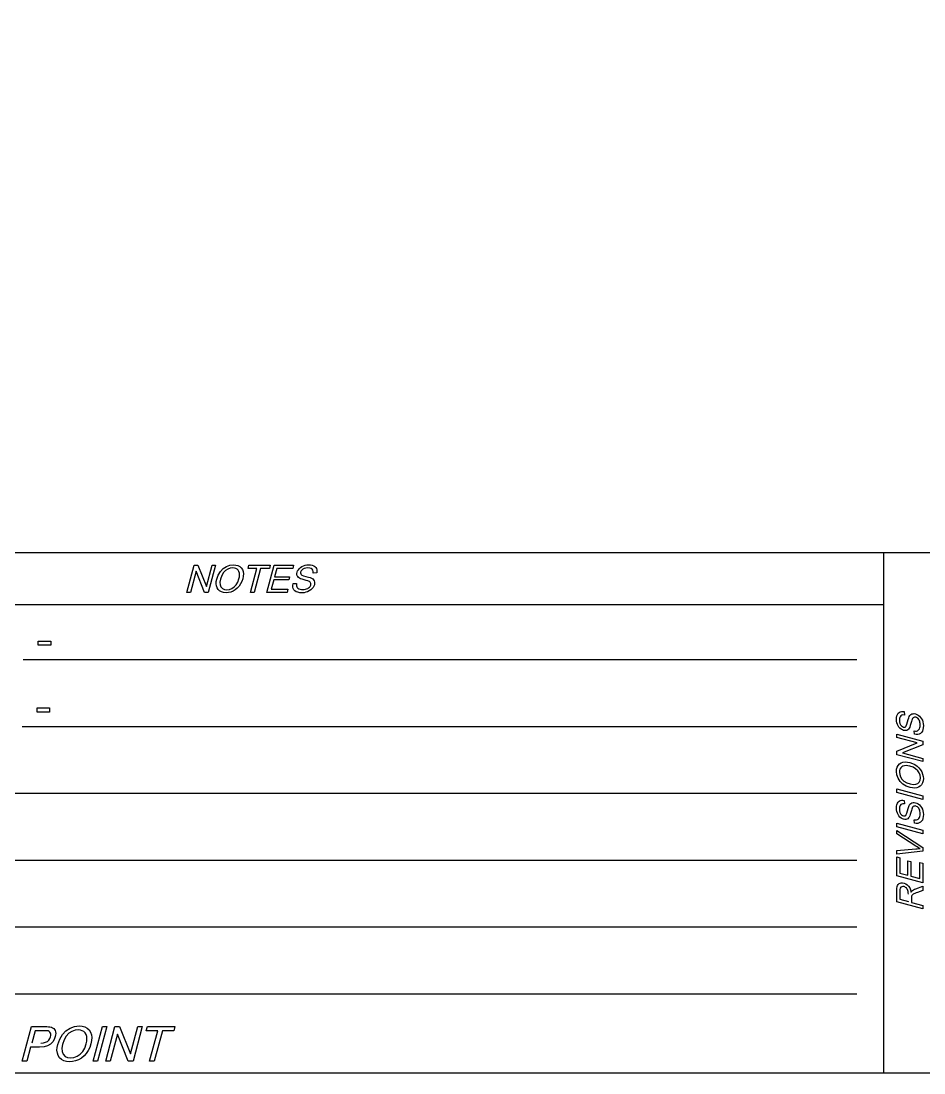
# Model space of a CAD drawing. Extents: x 0 to 17.2, y 0.1 to 11.3.
# Drawn here: x 5.319 to 7.477, y 0.225 to 2.739 of the extents above; entities that cross this region are included whole.
import ezdxf

# ---------------------------------------------------------------- set-up
doc = ezdxf.new("R2010")
doc.units = 0
doc.layers.add('BORDER', color=3, linetype='CONTINUOUS')
doc.layers.add('BORDERTEXT', color=7, linetype='CONTINUOUS')

msp = doc.modelspace()

# ---------------------------------------------------------------- linework, layer by layer
at = {"layer": 'BORDER'}
for points in [[(0.1692, 0.2247), (17.0808, 0.2247), (17.0808, 11.1675), (0.1692, 11.1675), (0.1692, 0.2247)], [(17.0808, 1.4682), (0.1692, 1.4682)], [(7.3815, 0.2247), (7.3815, 1.4682)], [(7.3815, 1.3438), (0.1692, 1.3438)], [(5.3245, 1.2134), (7.3168, 1.2134)], [(5.3219, 1.0533), (7.3168, 1.0533)], [(5.0303, 0.8934), (7.3168, 0.8934)], [(4.877, 0.7335), (7.3168, 0.7335)], [(4.7175, 0.5738), (7.3168, 0.5738)], [(4.8415, 0.414), (7.3168, 0.414)]]:
    msp.add_lwpolyline(points, dxfattribs=at)
at = {"layer": 'BORDERTEXT', "color": 7}
for points in [[(5.7157, 1.3736), (5.733, 1.4383), (5.7418, 1.4383), (5.7622, 1.3875), (5.7758, 1.4383), (5.784, 1.4383), (5.7667, 1.3736), (5.7579, 1.3736), (5.7375, 1.4244), (5.7239, 1.3736), (5.7157, 1.3736)], [(5.7869, 1.4051), (5.7869, 1.4051), (5.7905, 1.4151), (5.7956, 1.4235), (5.8023, 1.4303), (5.8023, 1.4303), (5.81, 1.4354), (5.8182, 1.4384), (5.827, 1.4394), (5.827, 1.4394), (5.8327, 1.439), (5.8377, 1.4375), (5.842, 1.4352), (5.842, 1.4352), (5.8456, 1.4319), (5.8482, 1.428), (5.8498, 1.4232), (5.8498, 1.4232), (5.8505, 1.4179), (5.8502, 1.4121), (5.8489, 1.4059), (5.8489, 1.4059), (5.8468, 1.3995), (5.8439, 1.3937), (5.8402, 1.3883), (5.8402, 1.3883), (5.8359, 1.3835), (5.8311, 1.3796), (5.8258, 1.3765), (5.8258, 1.3765), (5.8203, 1.3743), (5.8147, 1.373), (5.8091, 1.3725), (5.8091, 1.3725), (5.8033, 1.373), (5.7983, 1.3745), (5.7939, 1.3769), (5.7939, 1.3769), (5.7904, 1.3802), (5.7878, 1.3843), (5.7863, 1.389), (5.7863, 1.389), (5.7856, 1.3942), (5.7858, 1.3995), (5.7869, 1.4051)], [(5.8678, 1.3736), (5.883, 1.4307), (5.8617, 1.4307), (5.8638, 1.4383), (5.915, 1.4383), (5.913, 1.4307), (5.8916, 1.4307), (5.8763, 1.3736), (5.8678, 1.3736)], [(5.9067, 1.3736), (5.924, 1.4383), (5.9707, 1.4383), (5.9687, 1.4307), (5.9305, 1.4307), (5.9252, 1.4109), (5.961, 1.4109), (5.9589, 1.4033), (5.9232, 1.4033), (5.9173, 1.3813), (5.957, 1.3813), (5.9549, 1.3736), (5.9067, 1.3736)], [(5.9694, 1.3944), (5.9777, 1.3951), (5.9777, 1.3951), (5.9774, 1.3921), (5.9776, 1.3894), (5.9782, 1.3872), (5.9782, 1.3872), (5.9793, 1.3852), (5.981, 1.3835), (5.9833, 1.3821), (5.9833, 1.3821), (5.9861, 1.3811), (5.9893, 1.3804), (5.9928, 1.3802), (5.9928, 1.3802), (5.9959, 1.3804), (5.9989, 1.3809), (6.0018, 1.3817), (6.0018, 1.3817), (6.0044, 1.3828), (6.0066, 1.3841), (6.0084, 1.3857), (6.0084, 1.3857), (6.0099, 1.3874), (6.011, 1.3892), (6.0118, 1.3912), (6.0118, 1.3912), (6.0121, 1.3931), (6.012, 1.3949), (6.0114, 1.3965), (6.0114, 1.3965), (6.0104, 1.3979), (6.0088, 1.3992), (6.0066, 1.4003), (6.0066, 1.4003), (6.0044, 1.4011), (6.0008, 1.4022), (5.9959, 1.4035), (5.9959, 1.4035), (5.991, 1.4049), (5.9872, 1.4062), (5.9845, 1.4075), (5.9845, 1.4075), (5.9822, 1.4093), (5.9804, 1.4113), (5.9793, 1.4135), (5.9793, 1.4135), (5.9787, 1.416), (5.9786, 1.4187), (5.9791, 1.4216), (5.9791, 1.4216), (5.9803, 1.4248), (5.9821, 1.4278), (5.9844, 1.4307), (5.9844, 1.4307), (5.9872, 1.4333), (5.9905, 1.4355), (5.9942, 1.4372), (5.9942, 1.4372), (5.9982, 1.4384), (6.0024, 1.4392), (6.0067, 1.4394), (6.0067, 1.4394), (6.0112, 1.4391), (6.0152, 1.4384), (6.0187, 1.4371), (6.0187, 1.4371), (6.0216, 1.4353), (6.0238, 1.433), (6.0254, 1.4303), (6.0254, 1.4303), (6.0262, 1.4271), (6.0263, 1.4237), (6.0258, 1.4201), (6.0174, 1.4195), (6.0174, 1.4195), (6.0176, 1.4232), (6.017, 1.4263), (6.0154, 1.4287), (6.0154, 1.4287), (6.013, 1.4305), (6.0095, 1.4315), (6.005, 1.4319), (6.005, 1.4319), (6.0002, 1.4315), (5.9962, 1.4306), (5.9929, 1.429), (5.9929, 1.429), (5.9904, 1.427), (5.9886, 1.4247), (5.9875, 1.4222), (5.9875, 1.4222), (5.9872, 1.42), (5.9876, 1.4181), (5.9885, 1.4164), (5.9885, 1.4164), (5.9906, 1.4149), (5.9945, 1.4134), (6.0002, 1.4118), (6.0002, 1.4118), (6.006, 1.4103), (6.0104, 1.4089), (6.0134, 1.4077), (6.0134, 1.4077), (6.0163, 1.4058), (6.0185, 1.4036), (6.02, 1.4011), (6.02, 1.4011), (6.0207, 1.3983), (6.0208, 1.3952), (6.0202, 1.3919), (6.0202, 1.3919), (6.019, 1.3885), (6.0171, 1.3853), (6.0146, 1.3822), (6.0146, 1.3822), (6.0116, 1.3793), (6.0082, 1.377), (6.0042, 1.3751), (6.0042, 1.3751), (6, 1.3737), (5.9956, 1.3728), (5.9911, 1.3725), (5.9911, 1.3725), (5.9856, 1.3728), (5.981, 1.3737), (5.9771, 1.3751), (5.9771, 1.3751), (5.9739, 1.3771), (5.9715, 1.3796), (5.9698, 1.3828), (5.9698, 1.3828), (5.9689, 1.3864), (5.9687, 1.3902), (5.9694, 1.3944)], [(5.7957, 1.405), (5.7944, 1.3978), (5.7949, 1.3916), (5.797, 1.3866), (5.797, 1.3866), (5.8006, 1.3828), (5.8052, 1.3806), (5.811, 1.3799), (5.811, 1.3799), (5.8172, 1.3806), (5.8232, 1.3829), (5.8287, 1.3866), (5.8287, 1.3866), (5.8336, 1.3918), (5.8374, 1.3982), (5.8401, 1.4059), (5.8401, 1.4059), (5.8412, 1.411), (5.8415, 1.4156), (5.8411, 1.4197), (5.8411, 1.4197), (5.8401, 1.4233), (5.8383, 1.4264), (5.8358, 1.4288), (5.8358, 1.4288), (5.8327, 1.4306), (5.8291, 1.4317), (5.8251, 1.4321), (5.8251, 1.4321), (5.8191, 1.4314), (5.8134, 1.4293), (5.8078, 1.4258), (5.8078, 1.4258), (5.8028, 1.4207), (5.7988, 1.4138), (5.7957, 1.405)], [(7.4548, 1.0342), (7.4541, 1.0422), (7.4541, 1.0422), (7.4571, 1.0419), (7.4596, 1.0421), (7.4618, 1.0427), (7.4618, 1.0427), (7.4637, 1.0438), (7.4653, 1.0454), (7.4666, 1.0477), (7.4666, 1.0477), (7.4676, 1.0503), (7.4683, 1.0533), (7.4685, 1.0567), (7.4685, 1.0567), (7.4683, 1.0598), (7.4678, 1.0627), (7.4671, 1.0654), (7.4671, 1.0654), (7.466, 1.0679), (7.4647, 1.07), (7.4632, 1.0718), (7.4632, 1.0718), (7.4616, 1.0732), (7.4598, 1.0743), (7.4579, 1.075), (7.4579, 1.075), (7.456, 1.0753), (7.4543, 1.0752), (7.4528, 1.0746), (7.4528, 1.0746), (7.4514, 1.0736), (7.4502, 1.0721), (7.4491, 1.07), (7.4491, 1.07), (7.4484, 1.0679), (7.4473, 1.0645), (7.4461, 1.0598), (7.4461, 1.0598), (7.4447, 1.055), (7.4435, 1.0513), (7.4422, 1.0488), (7.4422, 1.0488), (7.4405, 1.0465), (7.4386, 1.0448), (7.4364, 1.0437), (7.4364, 1.0437), (7.434, 1.0432), (7.4314, 1.0431), (7.4287, 1.0436), (7.4287, 1.0436), (7.4256, 1.0447), (7.4227, 1.0464), (7.4199, 1.0486), (7.4199, 1.0486), (7.4174, 1.0514), (7.4153, 1.0545), (7.4137, 1.0581), (7.4137, 1.0581), (7.4125, 1.062), (7.4118, 1.066), (7.4115, 1.0701), (7.4115, 1.0701), (7.4118, 1.0744), (7.4125, 1.0783), (7.4138, 1.0817), (7.4138, 1.0817), (7.4155, 1.0845), (7.4177, 1.0866), (7.4203, 1.0881), (7.4203, 1.0881), (7.4233, 1.0888), (7.4266, 1.089), (7.4301, 1.0885), (7.4307, 1.0804), (7.4307, 1.0804), (7.4271, 1.0806), (7.4241, 1.08), (7.4218, 1.0785), (7.4218, 1.0785), (7.4201, 1.0761), (7.4191, 1.0728), (7.4188, 1.0685), (7.4188, 1.0685), (7.4191, 1.0639), (7.42, 1.06), (7.4215, 1.0569), (7.4215, 1.0569), (7.4235, 1.0545), (7.4257, 1.0527), (7.4281, 1.0517), (7.4281, 1.0517), (7.4302, 1.0514), (7.4321, 1.0517), (7.4336, 1.0526), (7.4336, 1.0526), (7.4351, 1.0547), (7.4366, 1.0584), (7.4381, 1.0638), (7.4381, 1.0638), (7.4395, 1.0694), (7.4408, 1.0737), (7.442, 1.0765), (7.442, 1.0765), (7.4439, 1.0794), (7.446, 1.0815), (7.4484, 1.0829), (7.4484, 1.0829), (7.4511, 1.0836), (7.454, 1.0837), (7.4572, 1.0831), (7.4572, 1.0831), (7.4605, 1.0819), (7.4636, 1.0801), (7.4666, 1.0777), (7.4666, 1.0777), (7.4693, 1.0748), (7.4716, 1.0715), (7.4734, 1.0677), (7.4734, 1.0677), (7.4748, 1.0637), (7.4756, 1.0595), (7.4758, 1.0551), (7.4758, 1.0551), (7.4756, 1.0499), (7.4748, 1.0454), (7.4734, 1.0416), (7.4734, 1.0416), (7.4715, 1.0386), (7.469, 1.0363), (7.466, 1.0347), (7.466, 1.0347), (7.4625, 1.0338), (7.4588, 1.0336), (7.4548, 1.0342)], [(7.4748, 0.9689), (7.4126, 0.9855), (7.4126, 0.994), (7.4614, 1.0135), (7.4126, 1.0266), (7.4126, 1.0345), (7.4748, 1.0179), (7.4748, 1.0094), (7.4259, 0.9899), (7.4748, 0.9768), (7.4748, 0.9689)], [(7.4445, 0.907), (7.4445, 0.907), (7.4349, 0.9105), (7.4268, 0.9154), (7.4203, 0.9218), (7.4203, 0.9218), (7.4154, 0.9292), (7.4125, 0.9371), (7.4115, 0.9456), (7.4115, 0.9456), (7.412, 0.9511), (7.4133, 0.9559), (7.4156, 0.96), (7.4156, 0.96), (7.4187, 0.9635), (7.4225, 0.9659), (7.4271, 0.9675), (7.4271, 0.9675), (7.4322, 0.9681), (7.4378, 0.9679), (7.4438, 0.9667), (7.4438, 0.9667), (7.4499, 0.9646), (7.4555, 0.9618), (7.4607, 0.9583), (7.4607, 0.9583), (7.4653, 0.9542), (7.469, 0.9496), (7.472, 0.9445), (7.472, 0.9445), (7.4741, 0.9391), (7.4754, 0.9337), (7.4758, 0.9283), (7.4758, 0.9283), (7.4754, 0.9228), (7.474, 0.918), (7.4716, 0.9138), (7.4716, 0.9138), (7.4684, 0.9104), (7.4646, 0.9079), (7.46, 0.9064), (7.46, 0.9064), (7.455, 0.9058), (7.4499, 0.906), (7.4445, 0.907)], [(7.4446, 0.9155), (7.4516, 0.9143), (7.4575, 0.9147), (7.4623, 0.9168), (7.4623, 0.9168), (7.4659, 0.9202), (7.4681, 0.9246), (7.4688, 0.9302), (7.4688, 0.9302), (7.4681, 0.9362), (7.4659, 0.9419), (7.4623, 0.9472), (7.4623, 0.9472), (7.4573, 0.9519), (7.4511, 0.9555), (7.4437, 0.9582), (7.4437, 0.9582), (7.4389, 0.9592), (7.4345, 0.9595), (7.4305, 0.9592), (7.4305, 0.9592), (7.427, 0.9581), (7.4241, 0.9564), (7.4217, 0.954), (7.4217, 0.954), (7.42, 0.9511), (7.4189, 0.9476), (7.4186, 0.9438), (7.4186, 0.9438), (7.4193, 0.938), (7.4213, 0.9325), (7.4246, 0.9271), (7.4246, 0.9271), (7.4295, 0.9223), (7.4362, 0.9184), (7.4446, 0.9155)], [(7.4748, 0.8787), (7.4126, 0.8953), (7.4126, 0.9036), (7.4748, 0.8869), (7.4748, 0.8787)], [(7.4548, 0.8219), (7.4541, 0.8298), (7.4541, 0.8298), (7.4571, 0.8296), (7.4596, 0.8297), (7.4618, 0.8303), (7.4618, 0.8303), (7.4637, 0.8314), (7.4653, 0.8331), (7.4666, 0.8353), (7.4666, 0.8353), (7.4676, 0.838), (7.4683, 0.841), (7.4685, 0.8443), (7.4685, 0.8443), (7.4683, 0.8474), (7.4678, 0.8503), (7.4671, 0.853), (7.4671, 0.853), (7.466, 0.8555), (7.4647, 0.8576), (7.4632, 0.8594), (7.4632, 0.8594), (7.4616, 0.8609), (7.4598, 0.8619), (7.4579, 0.8626), (7.4579, 0.8626), (7.456, 0.8629), (7.4543, 0.8628), (7.4528, 0.8623), (7.4528, 0.8623), (7.4514, 0.8613), (7.4502, 0.8597), (7.4491, 0.8577), (7.4491, 0.8577), (7.4484, 0.8555), (7.4473, 0.8521), (7.4461, 0.8474), (7.4461, 0.8474), (7.4447, 0.8426), (7.4435, 0.839), (7.4422, 0.8365), (7.4422, 0.8365), (7.4405, 0.8342), (7.4386, 0.8325), (7.4364, 0.8314), (7.4364, 0.8314), (7.434, 0.8308), (7.4314, 0.8308), (7.4287, 0.8313), (7.4287, 0.8313), (7.4256, 0.8324), (7.4227, 0.8341), (7.4199, 0.8363), (7.4199, 0.8363), (7.4174, 0.839), (7.4153, 0.8422), (7.4137, 0.8458), (7.4137, 0.8458), (7.4125, 0.8496), (7.4118, 0.8536), (7.4115, 0.8577), (7.4115, 0.8577), (7.4118, 0.8621), (7.4125, 0.866), (7.4138, 0.8693), (7.4138, 0.8693), (7.4155, 0.8721), (7.4177, 0.8742), (7.4203, 0.8757), (7.4203, 0.8757), (7.4233, 0.8765), (7.4266, 0.8766), (7.4301, 0.8761), (7.4307, 0.8681), (7.4307, 0.8681), (7.4271, 0.8683), (7.4241, 0.8676), (7.4218, 0.8662), (7.4218, 0.8662), (7.4201, 0.8638), (7.4191, 0.8604), (7.4188, 0.8561), (7.4188, 0.8561), (7.4191, 0.8515), (7.42, 0.8477), (7.4215, 0.8445), (7.4215, 0.8445), (7.4235, 0.8421), (7.4257, 0.8404), (7.4281, 0.8393), (7.4281, 0.8393), (7.4302, 0.839), (7.4321, 0.8394), (7.4336, 0.8403), (7.4336, 0.8403), (7.4351, 0.8423), (7.4366, 0.8461), (7.4381, 0.8515), (7.4381, 0.8515), (7.4395, 0.8571), (7.4408, 0.8613), (7.442, 0.8642), (7.442, 0.8642), (7.4439, 0.867), (7.446, 0.8691), (7.4484, 0.8705), (7.4484, 0.8705), (7.4511, 0.8712), (7.454, 0.8713), (7.4572, 0.8707), (7.4572, 0.8707), (7.4605, 0.8695), (7.4636, 0.8678), (7.4666, 0.8654), (7.4666, 0.8654), (7.4693, 0.8625), (7.4716, 0.8592), (7.4734, 0.8554), (7.4734, 0.8554), (7.4748, 0.8513), (7.4756, 0.8471), (7.4758, 0.8428), (7.4758, 0.8428), (7.4756, 0.8375), (7.4748, 0.833), (7.4734, 0.8293), (7.4734, 0.8293), (7.4715, 0.8263), (7.469, 0.8239), (7.466, 0.8223), (7.466, 0.8223), (7.4625, 0.8214), (7.4588, 0.8213), (7.4548, 0.8219)], [(7.4748, 0.7966), (7.4126, 0.8133), (7.4126, 0.8215), (7.4748, 0.8048), (7.4748, 0.7966)], [(7.4748, 0.755), (7.4126, 0.7476), (7.4126, 0.7565), (7.4578, 0.7606), (7.4578, 0.7606), (7.4613, 0.7608), (7.4647, 0.761), (7.468, 0.7611), (7.468, 0.7611), (7.4646, 0.763), (7.4612, 0.7651), (7.4578, 0.7672), (7.4126, 0.7961), (7.4126, 0.8045), (7.4748, 0.7635), (7.4748, 0.755)], [(7.4748, 0.6795), (7.4126, 0.6962), (7.4126, 0.7411), (7.4199, 0.7392), (7.4199, 0.7024), (7.439, 0.6973), (7.439, 0.7317), (7.4463, 0.7298), (7.4463, 0.6954), (7.4674, 0.6897), (7.4674, 0.7279), (7.4748, 0.7259), (7.4748, 0.6795)], [(7.4748, 0.6167), (7.4126, 0.6334), (7.4126, 0.661), (7.4126, 0.661), (7.4128, 0.666), (7.4134, 0.6701), (7.4143, 0.6731), (7.4143, 0.6731), (7.4157, 0.6755), (7.4177, 0.6772), (7.4202, 0.6785), (7.4202, 0.6785), (7.4231, 0.6791), (7.4263, 0.6792), (7.4296, 0.6786), (7.4296, 0.6786), (7.4338, 0.677), (7.4375, 0.6745), (7.4407, 0.6713), (7.4407, 0.6713), (7.4434, 0.6672), (7.4453, 0.6623), (7.4465, 0.6565), (7.4465, 0.6565), (7.4475, 0.6582), (7.4486, 0.6596), (7.4496, 0.6606), (7.4496, 0.6606), (7.452, 0.6624), (7.4547, 0.6639), (7.4579, 0.6652), (7.4748, 0.6715), (7.4748, 0.6612), (7.4618, 0.6564), (7.4618, 0.6564), (7.4584, 0.6551), (7.4556, 0.6539), (7.4533, 0.6528), (7.4533, 0.6528), (7.4515, 0.6518), (7.4501, 0.6507), (7.4491, 0.6497), (7.4491, 0.6497), (7.4484, 0.6487), (7.4479, 0.6476), (7.4475, 0.6464), (7.4475, 0.6464), (7.4473, 0.6453), (7.4472, 0.6438), (7.4472, 0.6419), (7.4472, 0.6324), (7.4748, 0.625), (7.4748, 0.6167)], [(7.44, 0.652), (7.44, 0.652), (7.4399, 0.6555), (7.4395, 0.6585), (7.4389, 0.6611), (7.4389, 0.6611), (7.4379, 0.6633), (7.4367, 0.6652), (7.4352, 0.6669), (7.4352, 0.6669), (7.4334, 0.6683), (7.4315, 0.6694), (7.4296, 0.6701), (7.4296, 0.6701), (7.4268, 0.6705), (7.4244, 0.67), (7.4223, 0.6688), (7.4223, 0.6688), (7.4207, 0.6667), (7.4198, 0.6636), (7.4195, 0.6595), (7.4195, 0.6398), (7.44, 0.6343)], [(5.3221, 0.2526), (5.3443, 0.3355), (5.3756, 0.3355), (5.3756, 0.3355), (5.3806, 0.3354), (5.3847, 0.3352), (5.388, 0.3347), (5.388, 0.3347), (5.3916, 0.3339), (5.3946, 0.3326), (5.3972, 0.3309), (5.3972, 0.3309), (5.3991, 0.3287), (5.4006, 0.326), (5.4017, 0.3229), (5.4017, 0.3229), (5.4021, 0.3193), (5.4019, 0.3156), (5.4011, 0.3116), (5.4011, 0.3116), (5.3986, 0.3049), (5.3948, 0.2989), (5.3896, 0.2937), (5.3896, 0.2937), (5.3828, 0.2896), (5.3741, 0.2871), (5.3633, 0.2863), (5.3421, 0.2863), (5.333, 0.2526), (5.3221, 0.2526)], [(5.4068, 0.293), (5.4068, 0.293), (5.4115, 0.3058), (5.418, 0.3165), (5.4265, 0.3253), (5.4265, 0.3253), (5.4364, 0.3318), (5.447, 0.3357), (5.4583, 0.337), (5.4583, 0.337), (5.4655, 0.3364), (5.4719, 0.3346), (5.4775, 0.3315), (5.4775, 0.3315), (5.4821, 0.3274), (5.4854, 0.3223), (5.4875, 0.3162), (5.4875, 0.3162), (5.4883, 0.3094), (5.4879, 0.302), (5.4863, 0.294), (5.4863, 0.294), (5.4836, 0.2859), (5.4799, 0.2783), (5.4752, 0.2714), (5.4752, 0.2714), (5.4697, 0.2653), (5.4636, 0.2603), (5.4567, 0.2563), (5.4567, 0.2563), (5.4496, 0.2535), (5.4424, 0.2518), (5.4352, 0.2512), (5.4352, 0.2512), (5.4279, 0.2518), (5.4214, 0.2537), (5.4158, 0.2569), (5.4158, 0.2569), (5.4113, 0.2611), (5.408, 0.2662), (5.406, 0.2723), (5.406, 0.2723), (5.4051, 0.279), (5.4054, 0.2859), (5.4068, 0.293)], [(5.4181, 0.2928), (5.4165, 0.2836), (5.4171, 0.2757), (5.4198, 0.2692), (5.4198, 0.2692), (5.4243, 0.2644), (5.4303, 0.2616), (5.4377, 0.2606), (5.4377, 0.2606), (5.4457, 0.2616), (5.4533, 0.2645), (5.4604, 0.2693), (5.4604, 0.2693), (5.4666, 0.2759), (5.4715, 0.2842), (5.475, 0.294), (5.475, 0.294), (5.4764, 0.3005), (5.4768, 0.3064), (5.4764, 0.3117), (5.4764, 0.3117), (5.475, 0.3164), (5.4727, 0.3203), (5.4695, 0.3234), (5.4695, 0.3234), (5.4655, 0.3257), (5.461, 0.3271), (5.4558, 0.3276), (5.4558, 0.3276), (5.4482, 0.3267), (5.4408, 0.324), (5.4336, 0.3196), (5.4336, 0.3196), (5.4272, 0.313), (5.422, 0.3041), (5.4181, 0.2928)], [(5.4913, 0.2526), (5.5135, 0.3355), (5.5245, 0.3355), (5.5022, 0.2526), (5.4913, 0.2526)], [(5.5215, 0.2526), (5.5437, 0.3355), (5.5549, 0.3355), (5.581, 0.2704), (5.5985, 0.3355), (5.609, 0.3355), (5.5868, 0.2526), (5.5755, 0.2526), (5.5494, 0.3178), (5.532, 0.2526), (5.5215, 0.2526)], [(5.6263, 0.2526), (5.6459, 0.3257), (5.6186, 0.3257), (5.6212, 0.3355), (5.6869, 0.3355), (5.6843, 0.3257), (5.6569, 0.3257), (5.6373, 0.2526), (5.6263, 0.2526)], [(5.3661, 0.2961), (5.3661, 0.2961), (5.3726, 0.2966), (5.378, 0.2979), (5.3823, 0.3001), (5.3823, 0.3001), (5.3856, 0.3031), (5.3881, 0.3068), (5.3897, 0.3112), (5.3897, 0.3112), (5.3903, 0.3145), (5.3903, 0.3175), (5.3895, 0.3201), (5.3895, 0.3201), (5.3881, 0.3223), (5.3863, 0.3239), (5.3839, 0.325), (5.3839, 0.325), (5.3816, 0.3254), (5.3783, 0.3257), (5.3738, 0.3257), (5.3526, 0.3257), (5.3447, 0.2961)]]:
    msp.add_lwpolyline(points, dxfattribs=at)
at = {"layer": 'BORDERTEXT'}
for points in [[(5.3601, 1.2475), (5.3601, 1.2573), (5.3901, 1.2573), (5.3901, 1.2475), (5.3601, 1.2475)], [(5.3575, 1.0874), (5.3575, 1.0972), (5.3875, 1.0972), (5.3875, 1.0874), (5.3575, 1.0874)]]:
    msp.add_lwpolyline(points, dxfattribs=at)

doc.saveas('drawing.dxf')
